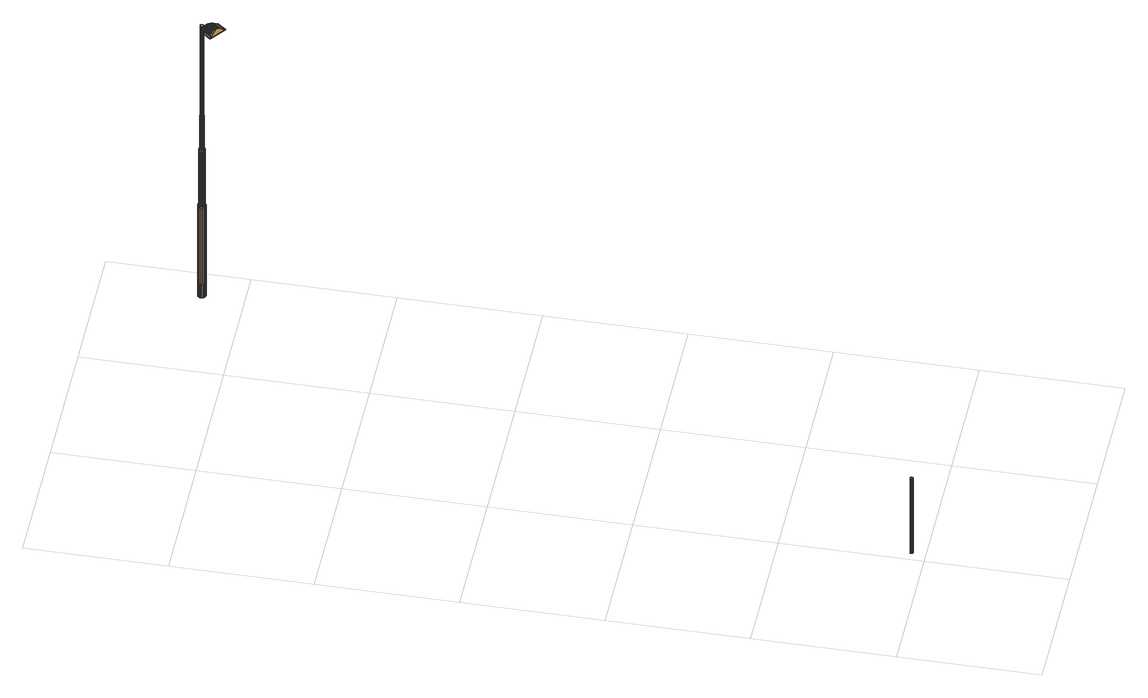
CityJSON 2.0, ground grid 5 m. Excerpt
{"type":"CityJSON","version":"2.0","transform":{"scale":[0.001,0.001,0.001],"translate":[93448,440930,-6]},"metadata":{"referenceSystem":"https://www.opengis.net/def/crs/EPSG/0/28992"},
"CityObjects":{
"cityfurniture1":{"type":"CityFurniture","attributes":{"Lichtpunttype":"Straatverlichting","Brondatum":"12-06-2019","Buurt_nummer":"62","Masttype":"TRAMMAST LPH 10M","Lamptype":"CPO-TW 140W KL.728","Buurtnaam":"Hillegersberg Noord","Nummer":"13","Geplaatst_op":"02-12-2010","Wijknummer":"6","Nivo":"0","Datum_laatste_mutatie":"07-06-2019","Straatnaam":"Straatweg","Thema":"Lichtmasten","Beheerobject":"71935/OVL-013","Armatuurtype":"4767 ARM SGS 453 1X CPO-TW 140W K EB OC FG EVSA VLAK GLAS LS-6","Objecthoogte":"10","Klasse":"Verbindingsweg 2-zijdig","Wijknaam":"Hillegersberg-Schiebroek"},"geometry":[{"type":"MultiSurface","lod":"2","boundaries":[[[0,1,2,3]],[[4,0,3,5]],[[6,4,5,7]],[[8,6,7,9]],[[10,8,9,11]],[[12,10,11,13]],[[14,12,13,15]],[[16,14,15,17]],[[18,16,17,19]],[[20,18,19,21]],[[22,20,21,23]],[[24,22,23,25]],[[26,24,25,27]],[[28,26,27,29]],[[30,28,29,31]],[[32,30,31,33]],[[34,32,33,35]],[[36,34,35,37]],[[38,36,37,39]],[[40,38,39,41]],[[42,40,41,43]],[[44,42,43,45]],[[46,44,45,47]],[[1,46,47,2]],[[46,1,0,4,6,8,10,12,14,16,18,20,22,24,26,28,30,32,34,36,38,40,42,44]]]}]},
"cityfurniture2":{"type":"CityFurniture","attributes":{"Lichtpunttype":"Straatverlichting","Brondatum":"12-06-2019","Buurt_nummer":"62","Masttype":"TRAMMAST LPH 10M","Lamptype":"CPO-TW 140W KL.728","Buurtnaam":"Hillegersberg Noord","Nummer":"12","Geplaatst_op":"02-12-2010","Wijknummer":"6","Nivo":"0","Datum_laatste_mutatie":"07-06-2019","Straatnaam":"Straatweg","Thema":"Lichtmasten","Beheerobject":"71935/OVL-012","Armatuurtype":"4767 ARM SGS 453 1X CPO-TW 140W K EB OC FG EVSA VLAK GLAS LS-6","Objecthoogte":"10","Klasse":"Verbindingsweg 2-zijdig","Wijknaam":"Hillegersberg-Schiebroek"},"geometry":[{"type":"MultiSurface","lod":"2","boundaries":[[[48,49,50,51]],[[52,53,54,55]],[[56,57,58,59]],[[60,61,49,48]],[[62,63,64,65]],[[65,64,57,56]],[[51,50,53,52]],[[59,58,61,60]],[[66,56,59,67]],[[68,48,51,69]],[[70,71,72,73]],[[74,75,76,77]],[[78,79,80,81]],[[67,59,60,82]],[[83,84,71,70]],[[77,76,85,86]],[[82,60,48,68]],[[87,88,75,74]],[[89,52,55,90]],[[91,62,65,92]],[[93,94,79,78]],[[69,51,52,89]],[[92,65,56,66]],[[81,80,63,62]],[[95,96,94,93]],[[97,98,84,83]],[[86,85,98,97]],[[90,55,88,87]],[[71,99,100,72]],[[55,54,101,88]],[[102,103,104,105]],[[106,107,103,102]],[[76,108,109,85]],[[110,111,107,106]],[[112,113,111,110]],[[114,115,113,112]],[[98,116,117,84]],[[85,109,116,98]],[[84,117,99,71]],[[118,119,96,95]],[[105,104,119,118]],[[75,120,108,76]],[[72,100,115,114]],[[88,101,120,75]],[[121,122,123,124]],[[125,126,127,128]],[[129,130,131,132]],[[133,134,135,136]],[[137,138,139,140]],[[140,139,141,142]],[[128,127,143,144]],[[145,146,126,125]],[[147,148,149,150]],[[132,131,151,152]],[[142,141,122,121]],[[153,154,146,145]],[[155,156,154,153]],[[136,135,156,155]],[[152,151,134,133]],[[157,158,130,129]],[[150,149,158,157]],[[122,159,160,123]],[[138,161,162,139]],[[163,164,165,166]],[[126,167,168,127]],[[169,170,171,172]],[[173,174,161,138]],[[135,175,176,156]],[[172,171,177,178]],[[179,180,181,182]],[[139,162,183,141]],[[141,183,159,122]],[[146,184,167,126]],[[166,165,148,147]],[[182,181,170,169]],[[134,185,175,135]],[[127,168,186,143]],[[187,188,164,163]],[[178,177,188,187]],[[156,176,189,154]],[[144,143,174,173]],[[154,189,184,146]],[[123,160,180,179]],[[190,191,192,193]],[[194,195,196,197]],[[198,199,200,201]],[[202,203,191,190]],[[201,200,195,194]],[[204,205,206,207]],[[193,192,199,198]],[[208,209,210,211]],[[211,210,205,204]],[[197,196,212,213]],[[207,206,203,202]],[[214,190,193,215]],[[140,208,211,137]],[[213,212,216,217]],[[218,194,197,219]],[[217,216,220,221]],[[222,223,224,225]],[[225,224,226,227]],[[228,229,230,231]],[[231,230,232,233]],[[233,232,234,235]],[[235,234,236,237]],[[237,236,238,239]],[[240,198,201,241]],[[227,226,209,208]],[[215,193,198,240]],[[242,207,202,243]],[[244,245,246,247]],[[221,220,245,244]],[[247,246,248,249]],[[249,248,250,251]],[[251,250,229,228]],[[239,238,252,253]],[[254,204,207,242]],[[243,202,190,214]],[[241,201,194,218]],[[253,252,223,222]],[[137,211,204,254]],[[255,237,239,256]],[[257,231,233,258]],[[259,213,217,260]],[[261,244,247,262]],[[215,145,125,214]],[[263,228,231,257]],[[258,233,235,264]],[[142,227,208,140]],[[260,217,221,265]],[[265,221,244,261]],[[266,249,251,267]],[[262,247,249,266]],[[124,222,225,121]],[[264,235,237,255]],[[219,197,213,259]],[[256,239,253,268]],[[214,125,128,243]],[[121,225,227,142]],[[268,253,222,124]],[[267,251,228,263]],[[243,128,144,242]],[[262,150,157,261]],[[258,178,187,257]],[[256,182,169,255]],[[266,147,150,262]],[[219,133,136,218]],[[265,129,132,260]],[[267,166,147,266]],[[240,153,145,215]],[[241,155,153,240]],[[268,179,182,256]],[[218,136,155,241]],[[259,152,133,219]],[[242,144,173,254]],[[261,157,129,265]],[[264,172,178,258]],[[257,187,163,263]],[[260,132,152,259]],[[254,173,138,137]],[[255,169,172,264]],[[124,123,179,268]],[[226,224,223,252,238,236,234,232,230,229,250,248,246,245,220,216,212,196,195,200,199,192,191,203,206,205,210,209]],[[164,269,270,165]],[[171,271,272,177]],[[170,273,271,171]],[[160,274,275,180]],[[149,276,277,158]],[[161,278,279,162]],[[131,280,281,151]],[[143,186,282,174]],[[181,283,273,170]],[[188,284,269,164]],[[174,282,278,161]],[[165,270,285,148]],[[159,286,274,160]],[[151,281,185,134]],[[177,272,284,188]],[[180,275,283,181]],[[130,287,280,131]],[[158,277,287,130]],[[148,285,276,149]],[[272,77,86,284]],[[271,74,77,272]],[[284,86,97,269]],[[162,279,288,183]],[[276,73,289,277]],[[270,83,70,285]],[[273,87,74,271]],[[281,290,291,185]],[[183,288,286,159]],[[175,292,293,176]],[[277,289,294,287]],[[168,295,91,186]],[[185,291,292,175]],[[269,97,83,270]],[[167,296,295,168]],[[184,297,296,167]],[[280,298,290,281]],[[285,70,73,276]],[[287,294,298,280]],[[176,293,299,189]],[[189,299,297,184]],[[283,90,87,273]],[[186,91,92,282]],[[278,66,67,279]],[[73,72,114,289]],[[294,112,110,298]],[[279,67,82,288]],[[295,81,62,91]],[[290,106,102,291]],[[274,69,89,275]],[[299,95,93,297]],[[292,105,118,293]],[[288,82,68,286]],[[298,110,106,290]],[[275,89,90,283]],[[282,92,66,278]],[[296,78,81,295]],[[297,93,78,296]],[[293,118,95,299]],[[286,68,69,274]],[[291,102,105,292]],[[289,114,112,294]],[[300,301,302,303]],[[304,305,306,307]],[[308,309,310]],[[303,302,311,312]],[[313,314,315]],[[316,317,318,319]],[[308,320,321,322]],[[323,324,325,326]],[[307,306,327,328]],[[319,318,305,304]],[[315,329,313]],[[330,331,324,323]],[[328,327,332,333]],[[334,335,336,337]],[[326,325,315,314]],[[338,339,340,341]],[[341,340,342,343]],[[343,342,335,334]],[[310,322,308]],[[337,336,301,300]],[[333,332,331,330]],[[312,311,317,316]],[[344,345,346,347]],[[348,349,345,344]],[[350,351,352]],[[351,353,352]],[[351,354,353]],[[355,356,349,348]],[[357,358,346,345,349,356,359,360,361,362,363,364],[365,366,351,350,367,368]],[[351,366,369,354]],[[354,370,353]],[[354,358,357,370]],[[370,357,364,353]],[[347,346,358,354]],[[371,359,356,355]],[[372,336,335,373]],[[374,301,336,372]],[[375,311,302,376]],[[377,317,311,375]],[[376,302,301,374]],[[378,318,317,377]],[[379,380,381,382]],[[383,384,385,310]],[[386,387,384,383]],[[388,389,390,391]],[[392,393,394,395]],[[389,392,395,390]],[[396,388,391,397]],[[263,163,166,267]],[[398,399,400,401]],[[402,403,404,405]],[[403,398,401,404]],[[406,407,408,409]],[[410,411,412,413]],[[414,406,409,415]],[[416,417,418,419]],[[420,410,413,421]],[[422,396,397,423]],[[424,425,426,427]],[[411,424,427,412]],[[428,429,430,431]],[[417,420,421,418]],[[429,414,415,430]],[[432,433,434,435]],[[407,432,435,408]],[[436,428,431,437]],[[425,438,439,426]],[[433,422,423,434]],[[440,441,442,443]],[[444,440,443,445]],[[446,444,445,447]],[[448,449,450,451]],[[452,453,454,455]],[[453,456,457,454]],[[441,452,455,442]],[[458,459,460,461]],[[462,463,464,465]],[[466,467,468,469]],[[463,470,471,464]],[[472,473,474,475]],[[459,476,477,460]],[[478,479,480,481]],[[482,483,484,485]],[[456,466,469,457]],[[486,462,465,487]],[[483,458,461,484]],[[488,478,481,489]],[[467,482,485,468]],[[479,486,487,480]],[[473,490,491,474]],[[490,488,489,491]],[[492,493,494,495]],[[496,497,498,499]],[[500,501,502,503]],[[501,492,495,502]],[[504,448,451,505]],[[493,496,499,494]],[[497,504,505,498]],[[506,507,508,509]],[[510,511,512,513]],[[514,515,516,517]],[[507,518,519,508]],[[520,521,522,523]],[[511,524,525,512]],[[399,526,527,400]],[[515,500,503,516]],[[528,520,523,529]],[[530,506,509,531]],[[521,514,517,522]],[[526,532,533,527]],[[532,530,531,533]],[[534,510,513,535]],[[518,534,535,519]],[[536,324,331,537]],[[538,325,324,536]],[[539,315,325,538]],[[321,329,315,539]],[[540,541,542,543]],[[365,544,355]],[[545,546,547]],[[352,548,549]],[[550,551,367,350]],[[551,550,541,540]],[[368,367,544]],[[350,352,549]],[[541,550,350,351]],[[347,354,369,365]],[[365,368,544]],[[355,348,344]],[[549,544,367,350]],[[365,344,347]],[[544,371,355]],[[545,547,365,368,540,543,552]],[[365,355,344]],[[553,554,387,386]],[[555,556,557,558]],[[559,339,560,561]],[[558,557,554,553]],[[561,560,556,555]],[[562,340,339,559]],[[373,335,342,563]],[[563,342,340,562]],[[564,565,566,567]],[[568,569,570,571]],[[572,573,574,575]],[[576,577,578,579]],[[580,581,582,583]],[[584,580,583,585]],[[586,587,588,589]],[[590,584,585,591]],[[573,590,591,574]],[[569,592,593,570]],[[577,564,567,578]],[[565,568,571,566]],[[594,576,579,595]],[[581,594,595,582]],[[596,586,589,597]],[[598,599,600,601]],[[602,596,597,603]],[[604,605,606,607]],[[608,609,610,611]],[[612,613,614,615]],[[605,598,601,606]],[[616,617,618,619]],[[620,602,603,621]],[[622,623,624,625]],[[623,616,619,624]],[[609,620,621,610]],[[626,608,611,627]],[[470,622,625,471]],[[613,626,627,614]],[[599,612,615,600]],[[628,629,630,631]],[[632,633,634,635]],[[636,637,638,639]],[[633,640,641,634]],[[642,643,644,645]],[[643,646,647,644]],[[648,628,631,649]],[[637,642,645,638]],[[646,650,651,647]],[[650,648,649,651]],[[652,636,639,653]],[[654,655,656,657]],[[658,654,657,659]],[[660,652,653,661]],[[640,660,661,641]],[[544,360,359,371]],[[548,362,361,549]],[[662,385,663]],[[663,385,384,664]],[[665,554,557,666]],[[313,667,662,329]],[[549,361,360,544]],[[663,667,662]],[[353,364,363,352]],[[668,669,556]],[[352,363,362,548]],[[560,339,338]],[[670,387,554,665]],[[664,384,387,670]],[[556,560,668]],[[338,668,560]],[[666,557,556,669]],[[308,671,309]],[[672,539,538,673]],[[321,539,672]],[[672,320,321]],[[537,331,332,674]],[[674,332,327,675]],[[676,306,305,677]],[[677,305,318,378]],[[675,327,306,676]],[[678,416,419,679]],[[680,681,682,683]],[[684,685,686,687]],[[688,689,690,691]],[[681,692,693,682]],[[685,680,683,686]],[[692,678,679,693]],[[694,695,696,697]],[[698,699,700,701]],[[542,702,552,543]],[[703,688,691,704]],[[705,703,704,706]],[[707,698,701,708]],[[540,368,367,551]],[[699,709,710,700]],[[711,694,697,712]],[[713,714,715,716]],[[714,707,708,715]],[[695,713,716,696]],[[709,717,718,710]],[[702,546,552]],[[717,705,706,718]],[[542,541,351,366,369,719,546,702]],[[545,552,546]],[[719,547,546]],[[547,719,365]],[[369,365,719]],[[720,562,559,721]],[[722,376,374,723]],[[724,563,562,720]],[[725,375,376,722]],[[726,377,375,725]],[[727,553,386,728]],[[729,558,553,727]],[[730,677,378,671]],[[731,676,677,730]],[[732,536,537,733]],[[734,674,675,735]],[[673,538,536,732]],[[728,386,383,736]],[[737,372,373,738]],[[723,374,372,737]],[[735,675,676,731]],[[721,559,561,739]],[[736,383,310,309]],[[739,561,555,740]],[[740,555,558,729]],[[671,378,377,726]],[[738,373,563,724]],[[733,537,674,734]],[[667,663,319]],[[319,304,307,328,333,330,323,326,314,667]],[[741,742,743,744]],[[744,743,380,379]],[[745,746,742,741]],[[382,747,748,745,741,744,379]],[[749,750,751,752]],[[753,754,755,756]],[[748,757,746,745]],[[747,758,757,748]],[[758,381,380,743,742,746,757]],[[759,760,761,762]],[[754,763,764,755]],[[382,381,758,747]],[[765,766,767,768]],[[769,749,752,770]],[[655,753,756,656]],[[766,759,762,767]],[[760,771,772,761]],[[763,765,768,764]],[[771,769,770,772]],[[310,385,662,322]],[[669,338,341,343,334,337,300,303,312,316,319,663,664,670,665,666]],[[669,668,338]],[[308,320,672]],[[672,673,732,733,734,735,731,730,671,308]],[[667,314,313]],[[739,740,729,727,728,736,309,671,726,725,722,723,737,738,724,720,721]]]}]}
},
"vertices":[
[345,535,3860],[355,543,3860],[355,543,527],[345,535,527],[337,525,3860],[337,525,527],[332,513,3860],[332,513,527],[330,500,3860],[330,500,527],[332,487,3860],[332,487,527],[337,475,3860],[337,475,527],[345,465,3860],[345,465,527],[355,457,3860],[355,457,527],[367,452,3860],[367,452,527],[380,450,3860],[380,450,527],[393,452,3860],[393,452,527],[405,457,3860],[405,457,527],[415,465,3860],[415,465,527],[423,475,3860],[423,475,527],[428,487,3860],[428,487,527],[430,500,3860],[430,500,527],[428,513,3860],[428,513,527],[423,525,3860],[423,525,527],[415,535,3860],[415,535,527],[405,543,3860],[405,543,527],[393,548,3860],[393,548,527],[380,550,3860],[380,550,527],[367,548,3860],[367,548,527],
[5298,25749,4460],[5298,25749,3860],[5303,25781,3860],[5303,25781,4460],[5300,25812,4460],[5300,25812,3860],[5291,25842,3860],[5291,25842,4460],[5243,25668,4460],[5243,25668,3860],[5268,25690,3860],[5268,25690,4460],[5286,25718,4460],[5286,25718,3860],[5186,25643,4460],[5186,25643,3860],[5216,25653,3860],[5216,25653,4460],[5243,25668,7860],[5268,25690,7860],[5298,25749,7860],[5303,25781,7860],[5101,25917,7860],[5101,25917,4460],[5073,25900,4460],[5073,25900,7860],[5253,25894,7860],[5253,25894,4460],[5226,25912,4460],[5226,25912,7860],[5122,25645,4460],[5122,25645,3860],[5154,25641,3860],[5154,25641,4460],[5286,25718,7860],[5131,25926,7860],[5131,25926,4460],[5194,25924,4460],[5194,25924,7860],[5275,25870,7860],[5275,25870,4460],[5300,25812,7860],[5291,25842,7860],[5186,25643,7860],[5216,25653,7860],[5092,25657,4460],[5092,25657,3860],[5064,25676,4460],[5064,25676,3860],[5163,25929,7860],[5163,25929,4460],[5101,25917,3860],[5073,25900,3860],[5275,25870,3860],[5017,25757,4460],[5017,25757,3860],[5027,25727,3860],[5027,25727,4460],[5015,25789,4460],[5015,25789,3860],[5226,25912,3860],[5194,25924,3860],[5019,25821,4460],[5019,25821,3860],[5031,25852,4460],[5031,25852,3860],[5050,25879,4460],[5050,25879,3860],[5163,25929,3860],[5131,25926,3860],[5042,25700,4460],[5042,25700,3860],[5253,25894,3860],[5235,25764,11860],[5235,25764,10460],[5238,25781,10460],[5238,25781,11860],[5143,25710,10460],[5134,25679,10360],[5157,25675,10360],[5160,25707,10460],[5095,25818,10460],[5065,25834,10360],[5056,25810,10360],[5089,25802,10460],[5087,25769,10460],[5055,25762,10360],[5062,25740,10360],[5092,25752,10460],[5206,25722,11860],[5206,25722,10460],[5219,25734,10460],[5219,25734,11860],[5229,25748,10460],[5229,25748,11860],[5181,25677,10360],[5176,25709,10460],[5126,25716,10460],[5110,25688,10360],[5131,25852,10460],[5117,25882,10360],[5097,25871,10360],[5117,25844,10460],[5053,25786,10360],[5086,25785,10460],[5112,25726,10460],[5090,25701,10360],[5101,25739,10460],[5073,25719,10360],[5104,25832,10460],[5079,25855,10360],[5265,25756,10360],[5268,25780,10360],[5225,25697,10360],[5242,25712,10360],[5164,25859,10460],[5164,25892,10360],[5140,25889,10360],[5147,25858,10460],[5134,25679,7960],[5157,25675,7960],[5223,25828,10460],[5248,25847,10360],[5231,25865,10360],[5211,25840,10460],[5192,25714,10460],[5204,25685,10360],[5062,25740,7960],[5073,25719,7960],[5211,25880,10360],[5197,25850,10460],[5236,25797,10460],[5267,25804,10360],[5259,25826,10360],[5231,25814,10460],[5256,25733,10360],[5110,25688,7960],[5055,25762,7960],[5181,25677,7960],[5180,25856,10460],[5188,25889,10360],[5090,25701,7960],[5148,25728,11910],[5148,25728,15910],[5135,25732,15910],[5135,25732,11910],[5109,25760,11910],[5109,25760,15910],[5105,25773,15910],[5105,25773,11910],[5124,25740,11910],[5124,25740,15910],[5115,25749,15910],[5115,25749,11910],[5160,25726,11910],[5160,25726,15910],[5185,25731,11910],[5185,25731,15910],[5172,25727,15910],[5172,25727,11910],[5205,25745,11910],[5205,25745,15910],[5196,25736,15910],[5196,25736,11910],[5104,25785,15910],[5104,25785,11910],[5143,25710,11860],[5126,25716,11860],[5106,25797,15910],[5106,25797,11910],[5092,25752,11860],[5087,25769,11860],[5111,25810,15910],[5111,25810,11910],[5219,25781,11910],[5219,25781,15910],[5217,25769,15910],[5217,25769,11910],[5212,25756,15910],[5212,25756,11910],[5163,25840,11910],[5163,25840,15910],[5176,25839,15910],[5176,25839,11910],[5188,25834,15910],[5188,25834,11910],[5199,25827,15910],[5199,25827,11910],[5209,25817,15910],[5209,25817,11910],[5214,25807,15910],[5214,25807,11910],[5112,25726,11860],[5101,25739,11860],[5176,25709,11860],[5160,25707,11860],[5118,25821,11910],[5118,25821,15910],[5128,25830,15910],[5128,25830,11910],[5138,25836,15910],[5138,25836,11910],[5151,25839,15910],[5151,25839,11910],[5219,25794,15910],[5219,25794,11910],[5192,25714,11860],[5223,25828,11860],[5231,25814,11860],[5180,25856,11860],[5197,25850,11860],[5086,25785,11860],[5089,25802,11860],[5104,25832,11860],[5117,25844,11860],[5164,25859,11860],[5211,25840,11860],[5095,25818,11860],[5131,25852,11860],[5147,25858,11860],[5236,25797,11860],[5164,25892,7960],[5140,25889,7960],[5231,25865,7960],[5211,25880,7960],[5248,25847,7960],[5268,25780,7960],[5267,25804,7960],[5097,25871,7960],[5079,25855,7960],[5225,25697,7960],[5242,25712,7960],[5056,25810,7960],[5053,25786,7960],[5204,25685,7960],[5259,25826,7960],[5188,25889,7960],[5117,25882,7960],[5265,25756,7960],[5065,25834,7960],[5256,25733,7960],[5050,25879,7860],[5015,25789,7860],[5017,25757,7860],[5027,25727,7860],[5042,25700,7860],[5031,25852,7860],[5154,25641,7860],[5122,25645,7860],[5092,25657,7860],[5019,25821,7860],[5064,25676,7860],[5557,25753,15572],[5551,25746,15577],[5572,25730,15585],[5578,25737,15579],[5682,25657,15575],[5682,25644,15581],[5714,25619,15566],[5713,25633,15561],[5214,25507,15321],[5215,25506,15332],[5215,25519,15324],[5595,25711,15590],[5600,25719,15584],[5989,25424,15321],[5977,25434,15342],[5991,25410,15336],[5626,25700,15585],[5622,25690,15591],[5651,25668,15589],[5653,25679,15583],[5738,25100,15321],[5766,25092,15321],[5214,25520,15321],[5840,25536,15473],[5847,25518,15474],[5926,25459,15402],[5914,25481,15406],[5748,25594,15547],[5745,25609,15543],[6005,25400,15321],[5809,25559,15498],[5815,25542,15500],[5782,25568,15525],[5778,25584,15522],[5526,25778,15551],[5518,25772,15555],[5532,25760,15567],[5540,25767,15562],[5498,25801,15512],[5487,25797,15514],[5496,25789,15529],[5506,25794,15526],[5506,25781,15543],[5515,25787,15539],[5764,25076,15323],[5764,25076,15316],[5777,25083,15316],[5777,25083,15323],[5749,25080,15323],[5749,25080,15316],[5509,25713,15316],[5642,25667,15316],[5474,25837,15323],[6011,25420,15323],[6015,25392,15323],[5211,25497,15323],[5211,25497,15316],[6020,25406,15316],[6015,25392,15316],[5203,25510,15316],[5208,25525,15316],[5446,25833,15316],[5459,25841,15316],[5474,25837,15316],[6011,25420,15316],[5744,25123,15316],[5969,25414,15316],[5339,25494,15316],[5417,25376,15316],[5970,25413,15316],[6020,25406,15323],[5203,25510,15323],[5299,25459,15567],[5283,25470,15555],[5317,25445,15577],[5362,25410,15590],[5338,25429,15585],[5389,25390,15591],[5418,25368,15589],[5412,25421,15427],[5596,25659,15427],[5601,25654,15443],[5418,25417,15443],[5215,25519,15327],[5454,25827,15327],[5454,25827,15324],[5222,25515,15408],[5459,25821,15408],[5571,25565,15590],[5602,25542,15582],[5607,25548,15582],[5576,25572,15590],[5634,25516,15567],[5667,25490,15549],[5672,25497,15549],[5639,25522,15567],[5542,25587,15592],[5547,25594,15592],[5406,25672,15530],[5416,25665,15544],[5421,25671,15544],[5411,25679,15530],[5389,25686,15499],[5397,25680,15515],[5402,25686,15515],[5394,25692,15499],[5437,25669,15556],[5453,25657,15568],[5457,25664,15568],[5442,25675,15556],[5552,25600,15592],[5581,25578,15590],[5586,25584,15590],[5557,25606,15592],[5425,25678,15544],[5430,25684,15544],[5481,25656,15578],[5502,25640,15586],[5507,25646,15586],[5485,25662,15578],[5525,25621,15591],[5530,25627,15591],[5515,25608,15591],[5520,25614,15591],[5612,25554,15582],[5644,25529,15567],[5649,25535,15567],[5617,25561,15582],[5407,25692,15515],[5416,25685,15530],[5421,25691,15530],[5412,25698,15515],[5471,25643,15578],[5492,25627,15586],[5497,25633,15586],[5476,25650,15578],[5398,25698,15499],[5403,25705,15499],[5677,25503,15549],[5682,25510,15549],[5387,25647,15530],[5396,25640,15544],[5401,25646,15544],[5392,25653,15530],[5377,25654,15515],[5382,25661,15515],[5369,25660,15499],[5374,25667,15499],[5615,25491,15567],[5648,25465,15549],[5653,25471,15549],[5619,25497,15567],[5407,25631,15556],[5423,25620,15568],[5428,25625,15568],[5412,25638,15556],[5442,25605,15578],[5447,25611,15578],[5572,25504,15582],[5605,25478,15567],[5610,25484,15567],[5578,25510,15582],[5443,25564,15586],[5467,25544,15591],[5472,25551,15591],[5448,25570,15586],[5463,25589,15586],[5486,25570,15591],[5491,25576,15591],[5468,25595,15586],[5493,25524,15592],[5498,25531,15592],[5349,25636,15499],[5358,25629,15515],[5363,25635,15515],[5354,25642,15499],[5638,25453,15549],[5642,25459,15549],[5388,25606,15556],[5403,25594,15568],[5408,25601,15568],[5393,25612,15556],[5513,25550,15592],[5542,25527,15590],[5547,25534,15590],[5517,25556,15592],[5421,25580,15578],[5426,25587,15578],[5377,25614,15544],[5382,25621,15544],[5367,25622,15530],[5371,25629,15530],[5473,25601,15586],[5496,25582,15591],[5501,25589,15591],[5478,25608,15586],[5522,25562,15592],[5552,25540,15590],[5557,25546,15590],[5527,25569,15592],[5433,25632,15568],[5451,25618,15578],[5456,25624,15578],[5438,25638,15568],[5583,25516,15582],[5588,25523,15582],[5483,25614,15586],[5506,25595,15591],[5511,25601,15591],[5487,25620,15586],[5592,25529,15582],[5624,25503,15567],[5629,25510,15567],[5597,25535,15582],[5406,25652,15544],[5417,25644,15556],[5423,25650,15556],[5411,25659,15544],[5533,25574,15592],[5538,25581,15592],[5387,25667,15515],[5397,25660,15530],[5401,25666,15530],[5392,25673,15515],[5658,25478,15549],[5663,25484,15549],[5428,25656,15556],[5433,25662,15556],[5379,25673,15499],[5384,25679,15499],[5461,25631,15578],[5466,25637,15578],[5443,25644,15568],[5448,25651,15568],[5561,25553,15590],[5566,25559,15590],[5612,25215,15474],[5580,25240,15500],[5689,25153,15402],[5753,25102,15336],[5423,25371,15479],[5649,25662,15479],[5826,25524,15460],[5601,25233,15460],[5208,25525,15323],[5682,25171,15386],[5913,25456,15380],[5710,25149,15356],[5459,25841,15323],[5446,25833,15323],[5515,25709,15479],[5344,25489,15479],[5640,25203,15425],[5226,25513,15435],[5462,25818,15435],[5237,25505,15480],[5473,25809,15480],[5467,25814,15459],[5230,25510,15459],[5253,25494,15514],[5479,25803,15498],[5245,25500,15498],[5262,25487,15529],[5272,25480,15543],[5474,25499,15592],[5502,25477,15590],[5507,25483,15590],[5479,25505,15592],[5533,25453,15582],[5565,25428,15567],[5570,25434,15567],[5538,25460,15582],[5330,25610,15499],[5338,25603,15515],[5343,25610,15515],[5335,25616,15499],[5423,25538,15586],[5447,25519,15591],[5452,25525,15591],[5428,25545,15586],[5369,25580,15556],[5384,25569,15568],[5389,25575,15568],[5373,25587,15556],[5357,25589,15544],[5362,25596,15544],[5575,25440,15567],[5608,25415,15549],[5613,25421,15549],[5580,25447,15567],[5347,25597,15530],[5352,25603,15530],[5599,25402,15549],[5604,25408,15549],[5402,25555,15578],[5407,25561,15578],[5543,25466,15582],[5548,25472,15582],[5357,25609,15530],[5366,25602,15544],[5371,25609,15544],[5362,25616,15530],[5512,25490,15590],[5517,25496,15590],[5339,25623,15499],[5348,25616,15515],[5353,25622,15515],[5344,25629,15499],[5433,25551,15586],[5457,25532,15591],[5462,25538,15591],[5438,25558,15586],[5378,25593,15556],[5393,25582,15568],[5398,25588,15568],[5383,25599,15556],[5585,25453,15567],[5618,25427,15549],[5623,25434,15549],[5590,25459,15567],[5483,25512,15592],[5488,25518,15592],[5522,25502,15590],[5553,25479,15582],[5558,25485,15582],[5527,25509,15590],[5412,25568,15578],[5417,25574,15578],[5556,25415,15567],[5589,25389,15549],[5594,25396,15549],[5560,25421,15567],[5320,25597,15499],[5329,25591,15515],[5334,25597,15515],[5325,25604,15499],[5374,25556,15568],[5392,25542,15578],[5397,25548,15578],[5379,25562,15568],[5337,25584,15530],[5342,25590,15530],[5414,25526,15586],[5437,25507,15591],[5442,25513,15591],[5419,25532,15586],[5464,25486,15592],[5469,25492,15592],[5524,25441,15582],[5528,25447,15582],[5493,25464,15590],[5497,25471,15590],[5359,25568,15556],[5364,25574,15556],[5319,25578,15515],[5328,25571,15530],[5333,25578,15530],[5324,25584,15515],[5310,25585,15499],[5315,25591,15499],[5347,25577,15544],[5352,25583,15544],[5453,25828,15321],[5465,25830,15332],[5466,25829,15334],[5473,25821,15437],[5478,25818,15459],[5465,25830,15321],[5489,25808,15495],[5483,25813,15479],[5471,25824,15411],[5408,25363,15583],[5725,25110,15342],[5665,25159,15406],[5548,25266,15525],[5514,25292,15547],[5481,25319,15566],[5448,25343,15581],[5462,25670,15568],[5467,25676,15568],[5426,25698,15530],[5435,25691,15544],[5440,25697,15544],[5431,25704,15530],[5408,25711,15499],[5417,25705,15515],[5422,25711,15515],[5413,25718,15499],[5595,25465,15567],[5628,25440,15549],[5633,25447,15549],[5600,25471,15567],[5447,25681,15556],[5452,25688,15556],[5368,25642,15515],[5377,25634,15530],[5382,25641,15530],[5372,25648,15515],[5432,25592,15578],[5453,25577,15586],[5457,25583,15586],[5437,25599,15578],[5866,25493,15425],[5562,25491,15582],[5567,25498,15582],[5531,25515,15590],[5536,25521,15590],[5413,25607,15568],[5418,25613,15568],[5477,25557,15591],[5481,25563,15591],[5359,25648,15499],[5364,25654,15499],[5387,25627,15544],[5398,25618,15556],[5403,25625,15556],[5392,25633,15544],[5503,25537,15592],[5508,25543,15592],[5939,25437,15352],[5260,25476,15526],[5251,25483,15512],[5332,25421,15579],[5312,25436,15572],[5269,25469,15539],[5355,25403,15584],[5381,25384,15585],[5225,25501,15437],[5221,25503,15411],[5230,25498,15459],[5436,25340,15575],[5467,25316,15561],[5592,25217,15473],[5562,25241,15498],[5531,25266,15522],[5499,25290,15543],[5215,25506,15334],[5295,25449,15562],[5280,25461,15551],[5243,25489,15496],[5235,25493,15479],[5388,25441,15434],[5572,25678,15434],[5583,25670,15423],[5399,25432,15423],[5388,25441,15452],[5572,25678,15452],[5412,25421,15459],[5399,25432,15462],[5546,25402,15567],[5579,25377,15549],[5584,25383,15549],[5551,25408,15567],[5337,25564,15544],[5349,25555,15556],[5354,25561,15556],[5342,25570,15544],[5583,25670,15462],[5596,25659,15459],[5427,25494,15591],[5454,25473,15592],[5459,25480,15592],[5432,25500,15591],[5364,25543,15568],[5369,25550,15568],[5383,25529,15578],[5404,25513,15586],[5409,25519,15586],[5387,25536,15578],[5514,25428,15582],[5519,25434,15582],[5483,25452,15590],[5488,25458,15590]
]}
